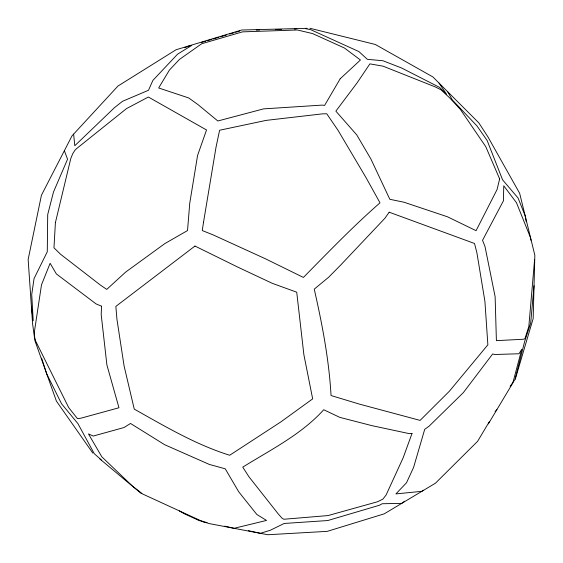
<?xml version="1.0" encoding="UTF-8"?>
<svg xmlns="http://www.w3.org/2000/svg" width="563" height="563" viewBox="0 0 563 563"><rect width="100%" height="100%" fill="white"/><g stroke="black" fill="none" stroke-linecap="round" stroke-linejoin="round"><path stroke-width="0.84" d="M534.041 285.701L530.684 323.099L524.561 341.783L515.004 379.525L510.099 386.352M515.3 379.054L533.175 318.552L534.85 255.257L519.642 193.264L487.938 136.886L478.888 122.945L432.933 76.962L375.254 44.449L309.889 28.263M224.721 526.159L234.067 528.312L266.517 520.43L256.834 514.483L238.698 491.773L225.249 468.81L209.323 464.426L164.635 444.7L130.51 423.467L124.015 427.528L93.261 436.051L88.454 433.918L101.868 456.86L132.404 486.045L142.763 494.075L202.87 521.69L209.415 523.625L267.798 534.737L327.265 531.352L384.255 513.829L435.41 483.23L477.621 441.301L489.346 421.624M488.367 423.876L512.809 383.037L521.746 349.299L519.002 353.761L494.659 354.507L492.681 353.937L463.356 392.601L429.112 426.17L424.713 429.33L413.573 467.459L406.493 482.787L395.909 493.906L421.877 491.323L423.228 490.204M495.053 411.595L496.876 409.709M404.551 501.239L401.75 503.364L382.178 503.744L379.539 505.215L327.786 520.536L284.195 523.463L270.331 530.247L260.359 533.323L248.374 530.67M184.699 47.728L190.153 45.512L191.744 45.406L177.563 54.175L152.897 80.382L148.498 90.263L122.516 101.305L114.507 107.632L74.809 145.704L73.626 134.107M201.322 42.492L205.502 41.254M207.177 40.754L211.357 39.509M213.032 39.016L218.88 37.278M220.555 36.778L226.41 35.04M229.753 34.047L233.934 32.802M235.608 32.302L239.789 31.064M256.214 30.128L259.684 30.029M275.3 29.565L281.373 29.389M294.393 29.002L296.131 28.952M202.87 521.69L207.05 522.499M202.715 521.303L199.274 520.627L184.664 513.92L179.323 510.915M41.613 358.145L46.757 373.966L61.557 403.798L77.912 423.594L94.281 453.708L101.354 459.943M99.911 459.007L141.327 493.596M92.839 453.102L56.391 401.074L34.892 340.587L32.584 323.725L28.15 259.459L41.43 195.234L72.001 135.873L117.97 86.033L176.022 49.762L241.71 30.008L307.081 28.333L305.744 28.699L310.6 29.635L358.905 51.578L367.358 59.326L382.967 60.755L401.63 68.01L439.485 87.342L446.515 94.134L439.034 83.064M447.634 91.67L452.335 99.947L476.981 125.936L487.15 140.504L502.59 179.857L518.059 198L525.152 215.735L526.257 221.787M64.365 150.701L67.553 159.216L53.478 192.039L47.714 214.524L47.278 251.76L34.054 278.594L31.725 294.512L33.21 320.685L31.408 306.715M530.979 240.317L530.564 237.797L516.475 202.729L503.758 185.79L503.428 200.808L482.533 240.324L485.003 246.495L495.13 296.729L496.397 340.643L523.273 339.257L524.913 338.764L528.833 326.463L534.576 259.782M101.544 306.188L101.199 314.647L106.893 364.915L118.962 407.76L80.819 418.218L77.434 418.619L68.665 407.535L35.666 341.101L34.674 337.413L34.322 332.304L41.5 284.815L50.121 263.287L56.363 273.921L96.097 303.929L101.544 306.188M55.406 222.645L53.971 247.811L60.537 254.237L100.27 284.969L106.745 289.41L125.577 272.147L164.797 243.624L187.528 230.556L189.724 203.391L197.571 155.444L206.53 129.99L148.372 97.026L126.605 108.539L76.73 148.498L74.956 150.173L72.683 153.805L70.776 158.548L55.406 222.645M203.517 222.265L202.251 230.549L212.884 234.785L265.328 258.734L303.408 277.439C328.391 252.055 353.184 226.298 379.997 202.828L366.231 177.971L338.159 130.51L326.751 113.775L322.508 113.853L266.137 120.383L219.605 130.243L216.051 147.063L203.517 222.265M499.648 178.935L497.052 189.569L476.066 230.682L447.472 216.79L404.002 202.23L389.835 199.295L370.897 159.012L356.766 134.916L335.858 111.143L357.083 82.888L369.898 63.865L383.051 66.174L435.192 86.885L441.054 89.827L449.731 97.941L460.182 109.145L485.785 146.718L499.648 178.935M412.01 433.461L403.164 457.782L386.105 494.997L382.896 499.107L377.632 501.724L328.025 515.574L283.822 519.255L281.95 518.094L278.277 513.949L248.973 476.819L242.752 467.135C270.789 449.682 301.318 434.566 323.725 409.744L339.834 417.373L371.735 425.607L409.153 433.609L412.01 433.461M340.186 78.785L324.598 105.422L322.212 105.098L263.583 108.877L217.853 120.989L197.803 104.465L188.739 97.962L158.653 87.976L169.435 70.058L179.407 59.453L201.765 43.71L242.526 31.866L297.355 29.98L312.662 33.597L344.429 48.01L360.44 60.002L340.186 78.785M389.181 212.195L384.944 218.219L340.763 264.962L328.609 277.263L314.26 289.136L314.633 290.881C322.437 325.365 329.031 360.179 331.051 395.543L359.215 404.058L420.097 420.399L449.415 391.186L487.868 344.816L484.912 301.374L476.903 252.829L474.518 243.476L389.181 212.195M194.967 246.052L115.858 306.392L116.935 319.242L124.092 365.964L134.261 409.125C165.093 426.409 195.741 444.664 229.69 455.256L280.789 421.947L312.669 398.878L303.872 354.662L296.722 292.19L272.379 283.372L238.149 267.298L194.967 246.052"/></g></svg>
